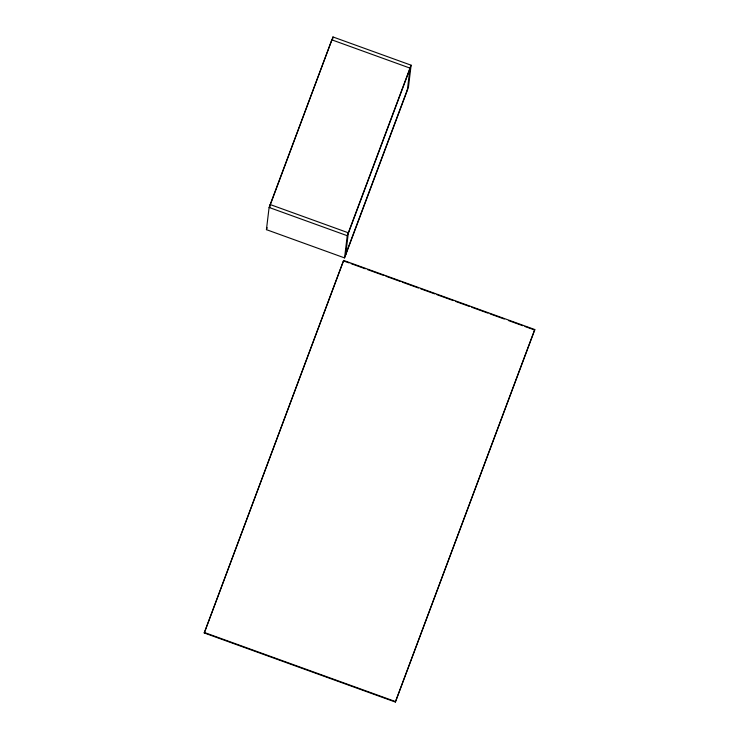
<?xml version="1.0" encoding="UTF-8"?>
<svg xmlns="http://www.w3.org/2000/svg" width="739" height="739" viewBox="0 0 739 739"><rect width="100%" height="100%" fill="white"/><g stroke="black" fill="none" stroke-linecap="round" stroke-linejoin="round"><path stroke-width="1.11" d="M204.25 632.963L343.635 260.442L534.75 329.529L534.694 330.028L395.365 702.05L204.25 632.963L343.635 260.442M266.428 229.653L269.107 207.456L332.966 36.95L411.106 65.198L408.418 87.396L344.559 257.902L266.428 229.653L267.148 227.723M269.846 207.447L270.197 204.555L348.337 232.803L345.649 255.001M332.698 39.167L332.966 36.95M344.559 257.902L347.247 235.704L411.106 65.198M407.328 90.306L410.016 68.108L331.876 39.86L270.114 205.257M395.365 702.05L534.75 329.529M348.254 233.506L409.933 68.81M345.732 254.29L407.42 89.595M269.107 207.456L347.247 235.704M343.58 260.941L349.002 262.899M351.182 263.684L365.297 268.793M367.468 269.578L383.753 275.462M385.924 276.247L400.039 281.356M402.21 282.141L418.505 288.025M420.676 288.81L434.791 293.91M436.961 294.695L453.247 300.588M455.418 301.373L469.542 306.473M471.713 307.258L487.999 313.151M490.169 313.936L504.284 319.036M508.626 320.606L522.75 325.714M524.921 326.499L534.694 330.028M204.306 632.464L395.42 701.551"/></g></svg>
